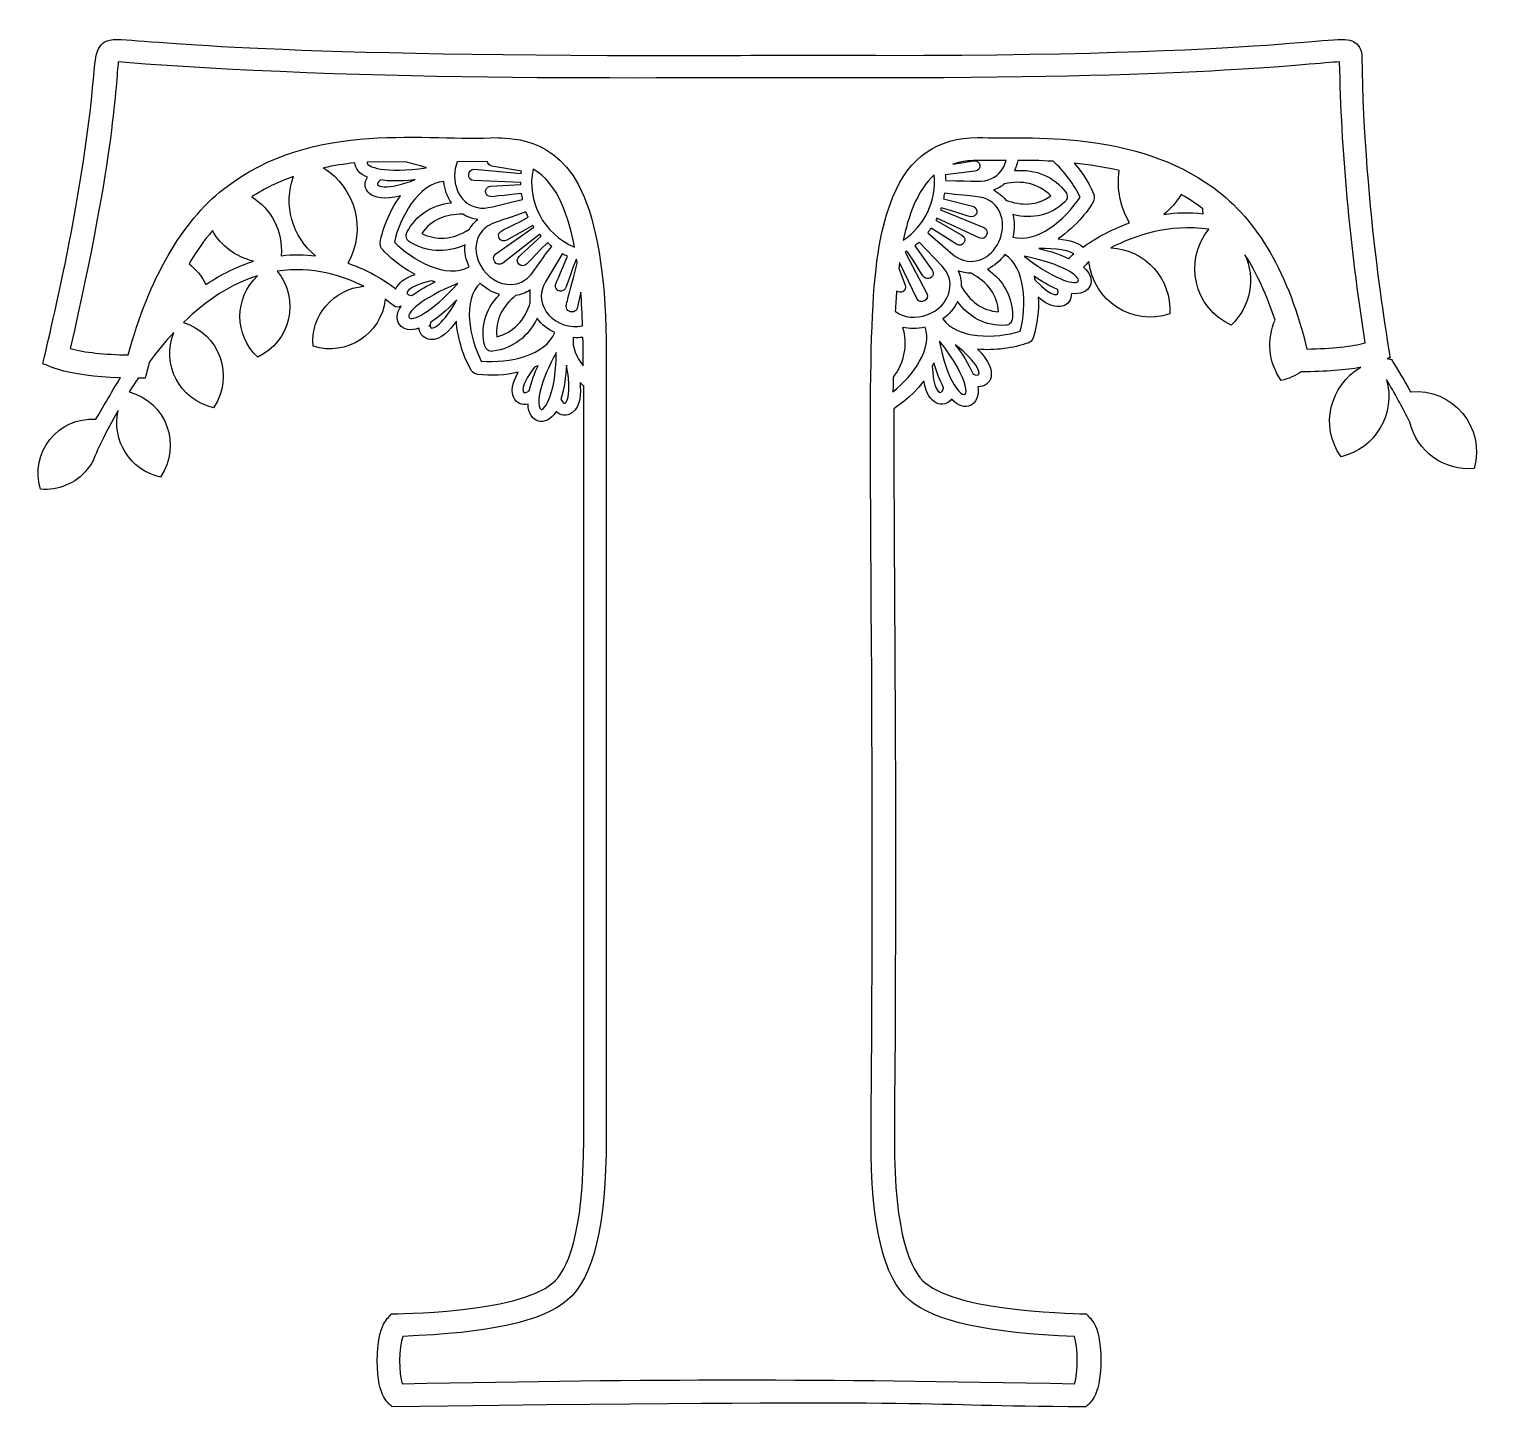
# Model space of a CAD drawing. Header units: millimetres. Extents: x -471 to 1551, y -2688 to 316.
# Drawn here: x 757.1 to 874.8, y -1618.8 to -1507.6 of the extents above; entities that cross this region are included whole.
import ezdxf

# ---------------------------------------------------------------- set-up
doc = ezdxf.new("R2010")
doc.units = ezdxf.units.MM
doc.header["$MEASUREMENT"] = 0
doc.layers.add('Layer 1', color=7, linetype='Continuous')

msp = doc.modelspace()

# ---------------------------------------------------------------- linework, layer by layer
at = {"layer": 'Layer 1', "color": 250}
for points, knots in [([(868.6689, -1536.8553), (868.6504, -1536.8553), (868.6504, -1536.8553), (868.6689, -1536.8553), (868.6689, -1536.8553), (868.1713, -1535.9522), (867.6553, -1535.086), (867.1393, -1534.2567), (867.1393, -1534.2567), (867.0286, -1534.2383), (866.9181, -1534.2014), (866.8075, -1534.183), (866.8075, -1534.183), (866.8075, -1534.183), (867.0286, -1534.0909), (867.0286, -1534.0909), (867.0286, -1534.0909), (866.9365, -1533.4274), (864.9276, -1522.3881), (864.7434, -1509.8007), (864.7434, -1509.8007), (864.7434, -1509.6163), (864.7434, -1509.1372), (864.3379, -1508.7686), (864.3379, -1508.7686), (863.0295, -1507.5706), (861.5919, -1509.69), (826.1702, -1509.69), (826.1702, -1509.69), (822.3553, -1509.6532), (818.1533, -1509.6716), (813.7118, -1509.69), (813.7118, -1509.69), (775.7653, -1509.8007), (768.1354, -1508.5474), (764.1362, -1508.4), (764.1362, -1508.4), (762.5513, -1508.4), (762.4591, -1509.4504), (762.2933, -1511.3487), (762.2933, -1511.3487), (761.4455, -1521.5771), (758.3309, -1533.8697), (758.1835, -1534.6068), (758.1835, -1534.6068), (758.7732, -1534.7727), (760.0449, -1535.6021), (764.4495, -1535.7311), (764.4495, -1535.7311), (764.0257, -1536.4314), (762.8277, -1538.4402), (762.4776, -1539.0852), (762.4776, -1539.0852), (759.4182, -1538.8641), (757.0777, -1541.7759), (757.9992, -1544.7247), (757.9992, -1544.7247), (759.3998, -1544.8537), (760.8189, -1544.3009), (761.7773, -1543.1213), (761.7773, -1543.1213), (762.5697, -1542.1446), (762.109, -1542.1446), (764.2653, -1538.3849), (764.2653, -1538.3849), (763.7308, -1540.7992), (765.2421, -1543.2135), (767.6932, -1543.748), (767.6932, -1543.748), (769.444, -1541.1862), (768.154, -1537.6846), (765.1684, -1536.8553), (765.1684, -1536.8553), (765.408, -1536.4683), (765.6475, -1536.1181), (765.8871, -1535.7495), (765.8871, -1535.7495), (765.8871, -1535.7495), (766.4582, -1535.7495), (766.4582, -1535.7495), (766.4582, -1535.7495), (766.6057, -1535.1782), (766.6609, -1534.9386), (766.8084, -1534.441), (766.8084, -1534.441), (767.4534, -1533.5749), (768.0985, -1532.7823), (768.7619, -1532.0636), (768.7619, -1532.0636), (767.7299, -1534.6253), (769.2227, -1537.5372), (771.9687, -1538.1454), (771.9687, -1538.1454), (773.7011, -1535.6206), (772.4663, -1532.1374), (769.536, -1531.2712), (769.536, -1531.2712), (771.4527, -1529.4098), (773.4431, -1528.1382), (775.5257, -1527.4931), (775.5257, -1527.4931), (773.6274, -1529.2808), (773.6458, -1532.2848), (775.5441, -1534.054), (775.5441, -1534.054), (778.2164, -1532.8193), (778.9905, -1529.3913), (777.1291, -1527.1245), (777.1291, -1527.1245), (779.9856, -1526.6822), (782.4368, -1527.4931), (784.1139, -1528.3409), (784.1139, -1528.3409), (781.6627, -1528.5436), (779.8013, -1530.6999), (780.0225, -1533.1879), (780.0225, -1533.1879), (782.7316, -1534.0356), (785.5329, -1532.2111), (785.8462, -1529.3914), (785.8462, -1529.3914), (786.4544, -1529.8337), (786.6755, -1530.1839), (787.1363, -1529.9443), (787.1363, -1529.9443), (786.307, -1531.1054), (787.1731, -1532.2112), (788.5738, -1531.732), (788.5738, -1531.732), (788.6291, -1532.248), (789.0161, -1532.5798), (789.4769, -1532.6351), (789.4769, -1532.6351), (790.3431, -1532.7272), (791.0803, -1531.8795), (791.5963, -1531.1607), (791.5963, -1531.1607), (791.67, -1532.3586), (792.0571, -1533.7961), (792.7574, -1535.0678), (792.7574, -1535.0678), (792.7758, -1535.0863), (792.9232, -1535.418), (793.3103, -1535.4548), (793.3103, -1535.4548), (794.4161, -1535.5838), (795.5587, -1535.5285), (796.5908, -1535.289), (796.5908, -1535.289), (795.5219, -1537.0767), (796.4249, -1538.0718), (797.3833, -1537.8507), (797.3833, -1537.8507), (797.4017, -1539.3619), (798.8392, -1539.8042), (799.6501, -1538.4588), (799.6501, -1538.4588), (800.0003, -1538.7906), (800.4979, -1538.8643), (800.9217, -1538.5694), (800.9217, -1538.5694), (801.6589, -1538.0718), (801.6589, -1536.966), (801.5852, -1536.0999), (801.5852, -1536.0999), (801.6774, -1536.192), (801.7695, -1536.2842), (801.8801, -1536.3947), (801.8801, -1536.3947), (801.8801, -1536.3947), (801.8801, -1597.194), (801.8801, -1597.194), (801.8801, -1597.194), (801.8801, -1605.0819), (800.5163, -1607.8831), (799.392, -1608.8415), (799.392, -1608.8415), (796.4433, -1611.3295), (786.6203, -1611.3111), (786.3439, -1611.3479), (786.3439, -1611.3479), (786.1964, -1611.6244), (785.2013, -1612.0298), (785.2013, -1615.126), (785.2013, -1615.126), (785.2013, -1618.2406), (786.2333, -1618.5908), (786.3992, -1618.8488), (786.3992, -1618.8488), (836.0301, -1618.2038), (826.6495, -1618.7751), (842.4621, -1618.8488), (842.4621, -1618.8488), (842.6279, -1618.5723), (843.66, -1618.2775), (843.66, -1615.0892), (843.66, -1615.0892), (843.66, -1611.9193), (842.6279, -1611.606), (842.4806, -1611.348), (842.4806, -1611.348), (842.2409, -1611.3111), (832.3259, -1611.2743), (829.4692, -1608.8416), (829.4692, -1608.8416), (828.3266, -1607.8833), (826.9812, -1605.0819), (826.9812, -1597.194), (826.9812, -1597.194), (827.2208, -1566.1217), (826.8891, -1548.7242), (826.9444, -1538.2193), (826.9444, -1538.2193), (826.9812, -1538.2008), (828.3082, -1537.3715), (829.3586, -1535.9893), (829.3586, -1535.9893), (829.6904, -1537.9981), (830.9989, -1538.2561), (831.607, -1537.4452), (831.607, -1537.4452), (832.6206, -1538.6063), (833.966, -1537.9797), (833.7264, -1536.45), (833.7264, -1536.45), (834.74, -1536.4868), (835.5694, -1535.2705), (833.6896, -1533.4091), (833.6896, -1533.4091), (835.0718, -1533.5749), (836.6199, -1533.3169), (837.781, -1532.9299), (837.781, -1532.9299), (838.1496, -1532.8009), (838.2233, -1532.4508), (838.2233, -1532.4323), (838.2233, -1532.4323), (838.5366, -1531.4187), (838.6656, -1530.2761), (838.6103, -1529.2255), (838.6103, -1529.2255), (840.1768, -1530.5709), (841.3195, -1529.9075), (841.2826, -1528.9122), (841.2826, -1528.9122), (842.8123, -1529.1518), (843.4389, -1527.788), (842.2594, -1526.7928), (842.2594, -1526.7928), (842.37, -1526.7007), (842.4806, -1526.5901), (842.5542, -1526.4611), (842.5542, -1526.4611), (842.6096, -1526.4242), (842.6464, -1526.3874), (842.7017, -1526.3505), (842.7017, -1526.3505), (843.0335, -1529.5203), (846.2033, -1531.566), (849.2258, -1530.5709), (849.2258, -1530.5709), (849.4101, -1527.7511), (847.2539, -1525.3553), (844.4709, -1525.2447), (844.4709, -1525.2447), (846.3323, -1524.2494), (849.1337, -1523.2727), (852.3957, -1523.7334), (852.3957, -1523.7334), (850.2947, -1526.2768), (851.1793, -1530.1101), (854.2018, -1531.4739), (854.2018, -1531.4739), (855.7867, -1529.9442), (856.1553, -1527.6589), (855.3076, -1525.7975), (855.3076, -1525.7975), (856.2659, -1527.2903), (857.0768, -1529.0596), (857.7403, -1531.0684), (857.7403, -1531.0684), (857.0768, -1532.598), (857.169, -1534.441), (858.2379, -1535.9523), (858.2379, -1535.9523), (858.846, -1535.8048), (859.3805, -1535.5653), (859.8597, -1535.252), (859.8597, -1535.252), (861.8316, -1535.2335), (863.435, -1535.123), (864.6698, -1534.8834), (864.6698, -1534.8834), (862.1818, -1536.3024), (861.3156, -1539.6382), (863.0664, -1542.1078), (863.0664, -1542.1078), (865.8492, -1541.4628), (867.5263, -1538.6061), (866.7339, -1535.8601), (866.7339, -1535.8601), (867.3789, -1536.9474), (868.024, -1538.1085), (868.6321, -1539.3249), (868.6321, -1539.3249), (869.185, -1541.7023), (871.415, -1543.2873), (873.8293, -1543.0477), (873.8293, -1543.0477), (874.7691, -1539.7488), (872.0783, -1536.5236), (868.6689, -1536.8553)], [0, 0, 0, 0, 0.01265823, 0.01265823, 0.01265823, 0.01265823, 0.02531646, 0.02531646, 0.02531646, 0.02531646, 0.03797468, 0.03797468, 0.03797468, 0.03797468, 0.05063291, 0.05063291, 0.05063291, 0.05063291, 0.06329114, 0.06329114, 0.06329114, 0.06329114, 0.07594937, 0.07594937, 0.07594937, 0.07594937, 0.08860759, 0.08860759, 0.08860759, 0.08860759, 0.10126582, 0.10126582, 0.10126582, 0.10126582, 0.11392405, 0.11392405, 0.11392405, 0.11392405, 0.12658228, 0.12658228, 0.12658228, 0.12658228, 0.13924051, 0.13924051, 0.13924051, 0.13924051, 0.15189873, 0.15189873, 0.15189873, 0.15189873, 0.16455696, 0.16455696, 0.16455696, 0.16455696, 0.17721519, 0.17721519, 0.17721519, 0.17721519, 0.18987342, 0.18987342, 0.18987342, 0.18987342, 0.20253165, 0.20253165, 0.20253165, 0.20253165, 0.21518987, 0.21518987, 0.21518987, 0.21518987, 0.2278481, 0.2278481, 0.2278481, 0.2278481, 0.24050633, 0.24050633, 0.24050633, 0.24050633, 0.25316456, 0.25316456, 0.25316456, 0.25316456, 0.26582278, 0.26582278, 0.26582278, 0.26582278, 0.27848101, 0.27848101, 0.27848101, 0.27848101, 0.29113924, 0.29113924, 0.29113924, 0.29113924, 0.30379747, 0.30379747, 0.30379747, 0.30379747, 0.3164557, 0.3164557, 0.3164557, 0.3164557, 0.32911392, 0.32911392, 0.32911392, 0.32911392, 0.34177215, 0.34177215, 0.34177215, 0.34177215, 0.35443038, 0.35443038, 0.35443038, 0.35443038, 0.36708861, 0.36708861, 0.36708861, 0.36708861, 0.37974684, 0.37974684, 0.37974684, 0.37974684, 0.39240506, 0.39240506, 0.39240506, 0.39240506, 0.40506329, 0.40506329, 0.40506329, 0.40506329, 0.41772152, 0.41772152, 0.41772152, 0.41772152, 0.43037975, 0.43037975, 0.43037975, 0.43037975, 0.44303797, 0.44303797, 0.44303797, 0.44303797, 0.4556962, 0.4556962, 0.4556962, 0.4556962, 0.46835443, 0.46835443, 0.46835443, 0.46835443, 0.48101266, 0.48101266, 0.48101266, 0.48101266, 0.49367089, 0.49367089, 0.49367089, 0.49367089, 0.50632911, 0.50632911, 0.50632911, 0.50632911, 0.51898734, 0.51898734, 0.51898734, 0.51898734, 0.53164557, 0.53164557, 0.53164557, 0.53164557, 0.5443038, 0.5443038, 0.5443038, 0.5443038, 0.55696203, 0.55696203, 0.55696203, 0.55696203, 0.56962025, 0.56962025, 0.56962025, 0.56962025, 0.58227848, 0.58227848, 0.58227848, 0.58227848, 0.59493671, 0.59493671, 0.59493671, 0.59493671, 0.60759494, 0.60759494, 0.60759494, 0.60759494, 0.62025316, 0.62025316, 0.62025316, 0.62025316, 0.63291139, 0.63291139, 0.63291139, 0.63291139, 0.64556962, 0.64556962, 0.64556962, 0.64556962, 0.65822785, 0.65822785, 0.65822785, 0.65822785, 0.67088608, 0.67088608, 0.67088608, 0.67088608, 0.6835443, 0.6835443, 0.6835443, 0.6835443, 0.69620253, 0.69620253, 0.69620253, 0.69620253, 0.70886076, 0.70886076, 0.70886076, 0.70886076, 0.72151899, 0.72151899, 0.72151899, 0.72151899, 0.73417722, 0.73417722, 0.73417722, 0.73417722, 0.74683544, 0.74683544, 0.74683544, 0.74683544, 0.75949367, 0.75949367, 0.75949367, 0.75949367, 0.7721519, 0.7721519, 0.7721519, 0.7721519, 0.78481013, 0.78481013, 0.78481013, 0.78481013, 0.79746835, 0.79746835, 0.79746835, 0.79746835, 0.81012658, 0.81012658, 0.81012658, 0.81012658, 0.82278481, 0.82278481, 0.82278481, 0.82278481, 0.83544304, 0.83544304, 0.83544304, 0.83544304, 0.84810127, 0.84810127, 0.84810127, 0.84810127, 0.86075949, 0.86075949, 0.86075949, 0.86075949, 0.87341772, 0.87341772, 0.87341772, 0.87341772, 0.88607595, 0.88607595, 0.88607595, 0.88607595, 0.89873418, 0.89873418, 0.89873418, 0.89873418, 0.91139241, 0.91139241, 0.91139241, 0.91139241, 0.92405063, 0.92405063, 0.92405063, 0.92405063, 0.93670886, 0.93670886, 0.93670886, 0.93670886, 0.94936709, 0.94936709, 0.94936709, 0.94936709, 0.96202532, 0.96202532, 0.96202532, 0.96202532, 0.97468354, 0.97468354, 0.97468354, 0.97468354, 1, 1, 1, 1]), ([(828.2159, -1610.242), (830.2247, -1611.9559), (834.5925, -1612.9143), (841.522, -1613.1539), (841.522, -1613.1539), (841.8353, -1613.9832), (841.8353, -1616.1395), (841.5405, -1616.9872), (841.5405, -1616.9872), (820.1621, -1616.5633), (808.3119, -1616.5633), (787.2284, -1616.9872), (787.2284, -1616.9872), (786.9336, -1616.1763), (786.9151, -1614.0385), (787.2653, -1613.1539), (787.2653, -1613.1539), (794.1948, -1612.8959), (798.5442, -1611.9559), (800.5531, -1610.242), (800.5531, -1610.242), (802.6725, -1608.4543), (803.7045, -1604.1787), (803.7045, -1597.1938), (803.7045, -1597.1938), (803.7045, -1597.1938), (803.7045, -1533.6854), (803.7045, -1533.6854), (803.7045, -1533.6854), (803.7045, -1528.1934), (803.0963, -1523.9361), (801.8984, -1521.0611), (801.8984, -1521.0611), (799.7237, -1515.8824), (795.4112, -1516.4722), (794.8583, -1516.3247), (794.8583, -1516.3247), (789.4215, -1516.7117), (780.0962, -1514.7582), (772.7796, -1520.4898), (772.7796, -1520.4898), (769.3886, -1523.1621), (766.7899, -1527.6589), (765.076, -1533.8881), (765.076, -1533.8881), (763.1409, -1533.8513), (761.5744, -1533.6854), (760.3949, -1533.3721), (760.3949, -1533.3721), (764.0992, -1517.3199), (764.044, -1511.8832), (764.2835, -1510.2245), (764.2835, -1510.2245), (787.726, -1512.0306), (810.4128, -1511.3671), (826.207, -1511.5146), (826.207, -1511.5146), (852.6351, -1511.5146), (860.6335, -1510.2982), (862.9556, -1510.2245), (862.9556, -1510.2245), (863.0846, -1517.283), (863.7849, -1524.9129), (865.0197, -1532.9113), (865.0197, -1532.9113), (863.9508, -1533.2062), (862.3659, -1533.3721), (860.3018, -1533.409), (860.3018, -1533.409), (858.8827, -1527.3825), (856.3394, -1522.9962), (852.7825, -1520.3976), (852.7825, -1520.3976), (846.4058, -1515.7165), (837.9098, -1516.4353), (833.7263, -1516.3247), (833.7263, -1516.3247), (830.4643, -1516.3247), (828.1606, -1517.9281), (826.8705, -1521.1164), (826.8705, -1521.1164), (824.9354, -1525.8897), (824.9722, -1531.824), (825.1012, -1551.4884), (825.1012, -1551.4884), (825.3039, -1582.0631), (825.1012, -1592.7891), (825.1012, -1597.1754), (825.1012, -1597.1754), (825.0644, -1604.1787), (826.0965, -1608.4544), (828.2159, -1610.242)], [0, 0, 0, 0, 0.04166667, 0.04166667, 0.04166667, 0.04166667, 0.08333333, 0.08333333, 0.08333333, 0.08333333, 0.125, 0.125, 0.125, 0.125, 0.16666667, 0.16666667, 0.16666667, 0.16666667, 0.20833333, 0.20833333, 0.20833333, 0.20833333, 0.25, 0.25, 0.25, 0.25, 0.29166667, 0.29166667, 0.29166667, 0.29166667, 0.33333333, 0.33333333, 0.33333333, 0.33333333, 0.375, 0.375, 0.375, 0.375, 0.41666667, 0.41666667, 0.41666667, 0.41666667, 0.45833333, 0.45833333, 0.45833333, 0.45833333, 0.5, 0.5, 0.5, 0.5, 0.54166667, 0.54166667, 0.54166667, 0.54166667, 0.58333333, 0.58333333, 0.58333333, 0.58333333, 0.625, 0.625, 0.625, 0.625, 0.66666667, 0.66666667, 0.66666667, 0.66666667, 0.70833333, 0.70833333, 0.70833333, 0.70833333, 0.75, 0.75, 0.75, 0.75, 0.79166667, 0.79166667, 0.79166667, 0.79166667, 0.83333333, 0.83333333, 0.83333333, 0.83333333, 0.875, 0.875, 0.875, 0.875, 0.91666667, 0.91666667, 0.91666667, 0.91666667, 1, 1, 1, 1]), ([(833.3761, -1518.2046), (833.3761, -1518.2046), (831.7174, -1518.481), (831.7174, -1518.481), (831.7174, -1518.481), (832.8969, -1518.0756), (833.4867, -1518.2046), (836.0115, -1518.1677), (836.0115, -1518.1677), (835.8457, -1518.8127), (835.4402, -1519.3656), (834.8321, -1519.6421), (834.8321, -1519.6421), (834.0764, -1519.9923), (833.5604, -1519.7896), (831.1277, -1519.8079), (831.1277, -1519.8079), (831.1277, -1519.6421), (831.1093, -1519.4762), (831.0909, -1519.3472), (831.0909, -1519.3472), (831.0909, -1519.3472), (833.4867, -1519.0523), (833.4867, -1519.0523), (833.4867, -1519.0523), (834.0949, -1518.9786), (833.9659, -1518.0939), (833.3761, -1518.2046)], [0, 0, 0, 0, 0.125, 0.125, 0.125, 0.125, 0.25, 0.25, 0.25, 0.25, 0.375, 0.375, 0.375, 0.375, 0.5, 0.5, 0.5, 0.5, 0.625, 0.625, 0.625, 0.625, 0.75, 0.75, 0.75, 0.75, 1, 1, 1, 1]), ([(841.9828, -1521.1349), (840.8033, -1522.9778), (838.4628, -1524.9314), (836.5461, -1524.3601), (836.5461, -1524.3601), (836.7119, -1523.715), (836.6935, -1523.0884), (836.5645, -1522.554), (836.5645, -1522.554), (838.1679, -1522.9594), (839.6239, -1522.5908), (840.7665, -1521.5219), (840.7665, -1521.5219), (840.9876, -1521.3192), (841.0061, -1520.9506), (840.8218, -1520.7294), (840.8218, -1520.7294), (839.9187, -1519.5499), (838.4628, -1518.8312), (836.6935, -1518.997), (836.6935, -1518.997), (836.8041, -1518.739), (836.8962, -1518.4626), (836.9515, -1518.1677), (836.9515, -1518.1677), (837.7993, -1518.1677), (838.7576, -1518.1862), (839.8081, -1518.2414), (839.8081, -1518.2414), (840.7296, -1519.0523), (841.522, -1520.1581), (841.9828, -1521.1349)], [0, 0, 0, 0, 0.11111111, 0.11111111, 0.11111111, 0.11111111, 0.22222222, 0.22222222, 0.22222222, 0.22222222, 0.33333333, 0.33333333, 0.33333333, 0.33333333, 0.44444444, 0.44444444, 0.44444444, 0.44444444, 0.55555556, 0.55555556, 0.55555556, 0.55555556, 0.66666667, 0.66666667, 0.66666667, 0.66666667, 0.77777778, 0.77777778, 0.77777778, 0.77777778, 1, 1, 1, 1]), ([(786.7124, -1528.5435), (786.012, -1528.0091), (784.6667, -1527.106), (782.8237, -1526.4795), (782.8237, -1526.4795), (784.3718, -1523.7519), (783.4135, -1520.3608), (780.8518, -1518.7759), (780.8518, -1518.7759), (781.6996, -1518.5916), (782.5473, -1518.4626), (783.3951, -1518.3704), (783.3951, -1518.3704), (783.4136, -1518.8127), (783.7453, -1519.2735), (784.4087, -1519.5315), (784.4087, -1519.5315), (783.8743, -1520.3424), (784.464, -1521.7246), (787.081, -1521.0243), (787.081, -1521.0243), (786.049, -1522.4065), (785.4408, -1524.3969), (785.4408, -1524.9129), (785.4408, -1524.9129), (785.4408, -1525.0972), (785.5145, -1525.2631), (785.6251, -1525.3737), (785.6251, -1525.3737), (785.6436, -1525.3921), (786.694, -1526.5901), (788.2605, -1527.3825), (788.2605, -1527.3825), (787.3758, -1527.6589), (786.8967, -1528.1012), (786.7124, -1528.5435)], [0, 0, 0, 0, 0.1, 0.1, 0.1, 0.1, 0.2, 0.2, 0.2, 0.2, 0.3, 0.3, 0.3, 0.3, 0.4, 0.4, 0.4, 0.4, 0.5, 0.5, 0.5, 0.5, 0.6, 0.6, 0.6, 0.6, 0.7, 0.7, 0.7, 0.7, 0.8, 0.8, 0.8, 0.8, 1, 1, 1, 1]), ([(784.3903, -1518.3151), (784.3903, -1518.3151), (787.4864, -1518.2966), (787.4864, -1518.2966), (787.4864, -1518.2966), (787.9841, -1518.4072), (788.5369, -1518.5546), (789.1451, -1518.7574), (789.1451, -1518.7574), (789.1451, -1518.7574), (789.1636, -1518.7574), (789.1636, -1518.7759), (789.1636, -1518.7759), (785.8277, -1519.255), (784.2797, -1518.7022), (784.3903, -1518.3151)], [0, 0, 0, 0, 0.2, 0.2, 0.2, 0.2, 0.4, 0.4, 0.4, 0.4, 0.6, 0.6, 0.6, 0.6, 1, 1, 1, 1]), ([(791.6699, -1518.2782), (791.6699, -1518.2782), (794.1026, -1518.2598), (794.1026, -1518.2598), (794.1026, -1518.2598), (794.1211, -1518.4256), (794.2316, -1518.5916), (794.4713, -1518.6284), (794.4713, -1518.6284), (794.4713, -1518.6284), (796.8487, -1519.0523), (796.8487, -1519.0523), (796.8487, -1519.0523), (796.8487, -1519.0707), (796.8302, -1519.2366), (796.8302, -1519.2181), (796.8302, -1519.2181), (796.8302, -1519.2181), (793.0706, -1518.8863), (793.0706, -1518.8863), (793.0706, -1518.8863), (792.4808, -1518.831), (792.4071, -1519.7894), (793.0153, -1519.8078), (793.0153, -1519.8078), (793.0153, -1519.8078), (796.7934, -1519.9553), (796.7934, -1519.9553), (796.7934, -1519.9553), (796.7934, -1519.9921), (796.7934, -1520.0659), (796.7934, -1520.1211), (796.7934, -1520.1211), (796.7934, -1520.1211), (794.3791, -1520.2501), (794.3791, -1520.2501), (794.3791, -1520.2501), (793.9736, -1520.2686), (793.8078, -1520.7661), (794.1211, -1521.0057), (794.1211, -1521.0057), (794.3791, -1521.2084), (794.4529, -1521.061), (796.8671, -1520.8583), (796.8671, -1520.8583), (796.8856, -1521.0241), (796.9224, -1521.1716), (796.9408, -1521.319), (796.9408, -1521.319), (794.545, -1521.8535), (794.1026, -1522.1484), (793.2917, -1521.9825), (793.2917, -1521.9825), (791.7069, -1521.6693), (791.0618, -1519.7342), (791.6699, -1518.2782)], [0, 0, 0, 0, 0.06666667, 0.06666667, 0.06666667, 0.06666667, 0.13333333, 0.13333333, 0.13333333, 0.13333333, 0.2, 0.2, 0.2, 0.2, 0.26666667, 0.26666667, 0.26666667, 0.26666667, 0.33333333, 0.33333333, 0.33333333, 0.33333333, 0.4, 0.4, 0.4, 0.4, 0.46666667, 0.46666667, 0.46666667, 0.46666667, 0.53333333, 0.53333333, 0.53333333, 0.53333333, 0.6, 0.6, 0.6, 0.6, 0.66666667, 0.66666667, 0.66666667, 0.66666667, 0.73333333, 0.73333333, 0.73333333, 0.73333333, 0.8, 0.8, 0.8, 0.8, 0.86666667, 0.86666667, 0.86666667, 0.86666667, 1, 1, 1, 1]), ([(797.7886, -1518.868), (799.8896, -1520.0844), (800.6636, -1522.7935), (801.1428, -1525.171), (801.1428, -1525.171), (798.6364, -1524.1204), (797.2541, -1521.485), (797.7886, -1518.868)], [0, 0, 0, 0, 0.33333333, 0.33333333, 0.33333333, 0.33333333, 1, 1, 1, 1]), ([(830.2063, -1519.3472), (830.409, -1521.4113), (829.4138, -1523.4754), (827.6999, -1524.6181), (827.6999, -1524.6181), (828.0869, -1522.7935), (828.7872, -1520.582), (830.2063, -1519.3472)], [0, 0, 0, 0, 0.33333333, 0.33333333, 0.33333333, 0.33333333, 1, 1, 1, 1]), ([(842.2223, -1525.1709), (841.8537, -1524.8576), (841.2271, -1524.5996), (840.2135, -1524.5074), (840.2135, -1524.5074), (841.6879, -1523.5307), (842.8858, -1521.8904), (843.0332, -1521.5218), (843.0332, -1521.5218), (843.1438, -1521.3375), (843.1438, -1521.0795), (843.0885, -1520.9137), (843.0885, -1520.9137), (842.9042, -1520.3976), (842.296, -1519.3103), (841.5036, -1518.3888), (841.5036, -1518.3888), (842.683, -1518.5178), (843.8994, -1518.7021), (845.1527, -1518.997), (845.1527, -1518.997), (844.9315, -1520.4897), (845.2448, -1521.9641), (845.982, -1523.2174), (845.982, -1523.2174), (844.3418, -1523.8071), (843.0517, -1524.5812), (842.2223, -1525.1709)], [0, 0, 0, 0, 0.125, 0.125, 0.125, 0.125, 0.25, 0.25, 0.25, 0.25, 0.375, 0.375, 0.375, 0.375, 0.5, 0.5, 0.5, 0.5, 0.625, 0.625, 0.625, 0.625, 0.75, 0.75, 0.75, 0.75, 1, 1, 1, 1]), ([(777.4423, -1525.8713), (777.6081, -1523.8624), (776.613, -1522.0748), (775.0649, -1521.1164), (775.0649, -1521.1164), (776.1522, -1520.4161), (777.2765, -1519.8816), (778.4375, -1519.4762), (778.4375, -1519.4762), (777.6082, -1521.743), (778.3085, -1524.3231), (780.2252, -1525.8897), (780.2252, -1525.8897), (779.3405, -1525.7607), (778.4191, -1525.7607), (777.4423, -1525.8713)], [0, 0, 0, 0, 0.2, 0.2, 0.2, 0.2, 0.4, 0.4, 0.4, 0.4, 0.6, 0.6, 0.6, 0.6, 1, 1, 1, 1]), ([(788.2605, -1519.7158), (786.2147, -1520.582), (784.5377, -1520.4161), (785.4776, -1519.7526), (785.4776, -1519.7526), (786.952, -1519.9553), (788.0946, -1519.7342), (788.2605, -1519.7158)], [0, 0, 0, 0, 0.33333333, 0.33333333, 0.33333333, 0.33333333, 1, 1, 1, 1]), ([(786.5834, -1524.7655), (787.0072, -1522.812), (788.5553, -1520.0106), (790.5826, -1519.8816), (790.5826, -1519.8816), (790.6379, -1520.4898), (790.8591, -1521.098), (791.1908, -1521.5956), (791.1908, -1521.5956), (789.5874, -1521.7614), (788.3342, -1522.5724), (787.597, -1523.9914), (787.597, -1523.9914), (787.468, -1524.2494), (787.5601, -1524.5996), (787.8181, -1524.7471), (787.8181, -1524.7471), (789.0898, -1525.558), (790.6932, -1525.7238), (792.2966, -1524.9867), (792.2966, -1524.9867), (792.2412, -1525.6133), (792.3702, -1526.2214), (792.6283, -1526.7744), (792.6283, -1526.7744), (790.8222, -1527.8064), (788.0209, -1526.2214), (786.5834, -1524.7655)], [0, 0, 0, 0, 0.125, 0.125, 0.125, 0.125, 0.25, 0.25, 0.25, 0.25, 0.375, 0.375, 0.375, 0.375, 0.5, 0.5, 0.5, 0.5, 0.625, 0.625, 0.625, 0.625, 0.75, 0.75, 0.75, 0.75, 1, 1, 1, 1]), ([(834.9795, -1520.5636), (835.3297, -1520.453), (835.6245, -1520.2687), (835.8826, -1520.0659), (835.8826, -1520.0659), (837.2832, -1519.7526), (838.6102, -1520.0106), (839.6238, -1521.0427), (839.6238, -1521.0427), (838.518, -1521.8352), (837.2464, -1521.8536), (835.9747, -1521.3745), (835.9747, -1521.3745), (835.7168, -1521.0427), (835.385, -1520.7663), (834.9795, -1520.5636)], [0, 0, 0, 0, 0.2, 0.2, 0.2, 0.2, 0.4, 0.4, 0.4, 0.4, 0.6, 0.6, 0.6, 0.6, 1, 1, 1, 1]), ([(831.699, -1525.7607), (831.699, -1525.7607), (829.6718, -1524.0099), (829.6718, -1524.0099), (829.6718, -1524.0099), (829.7639, -1523.8993), (829.8561, -1523.7703), (829.9483, -1523.6413), (829.9483, -1523.6413), (829.9483, -1523.6413), (831.994, -1524.9498), (831.994, -1524.9498), (831.994, -1524.9498), (832.4916, -1525.2815), (832.9707, -1524.5259), (832.4363, -1524.2126), (832.4363, -1524.2126), (832.4363, -1524.2126), (830.3353, -1522.9962), (830.3353, -1522.9962), (830.3353, -1522.9962), (830.3721, -1522.9409), (830.3721, -1522.9225), (830.409, -1522.8487), (830.409, -1522.8487), (830.409, -1522.8487), (833.8369, -1524.4337), (833.8369, -1524.4337), (833.8369, -1524.4337), (834.3898, -1524.6917), (834.7584, -1523.8071), (834.2055, -1523.5859), (834.2055, -1523.5859), (834.2055, -1523.5859), (830.7039, -1522.1668), (830.7039, -1522.1668), (830.7039, -1522.1668), (830.7039, -1522.1484), (830.7592, -1522.001), (830.7592, -1522.001), (830.7592, -1522.001), (833.0629, -1522.646), (833.1366, -1522.8303), (833.4315, -1522.6644), (833.4315, -1522.6644), (833.7633, -1522.4801), (833.6895, -1521.9641), (833.3025, -1521.872), (833.3025, -1521.872), (833.3025, -1521.872), (830.9435, -1521.2822), (830.9435, -1521.2822), (830.9435, -1521.2822), (830.9803, -1521.1163), (830.9988, -1520.9689), (831.0356, -1520.8214), (831.0356, -1520.8214), (833.4684, -1521.1347), (833.9844, -1521.0057), (834.7031, -1521.448), (834.7031, -1521.448), (835.9564, -1522.2405), (836.0116, -1524.0098), (835.127, -1525.2445), (835.127, -1525.2445), (834.4082, -1526.3136), (832.9154, -1526.7928), (831.699, -1525.7607)], [0, 0, 0, 0, 0.05555556, 0.05555556, 0.05555556, 0.05555556, 0.11111111, 0.11111111, 0.11111111, 0.11111111, 0.16666667, 0.16666667, 0.16666667, 0.16666667, 0.22222222, 0.22222222, 0.22222222, 0.22222222, 0.27777778, 0.27777778, 0.27777778, 0.27777778, 0.33333333, 0.33333333, 0.33333333, 0.33333333, 0.38888889, 0.38888889, 0.38888889, 0.38888889, 0.44444444, 0.44444444, 0.44444444, 0.44444444, 0.5, 0.5, 0.5, 0.5, 0.55555556, 0.55555556, 0.55555556, 0.55555556, 0.61111111, 0.61111111, 0.61111111, 0.61111111, 0.66666667, 0.66666667, 0.66666667, 0.66666667, 0.72222222, 0.72222222, 0.72222222, 0.72222222, 0.77777778, 0.77777778, 0.77777778, 0.77777778, 0.83333333, 0.83333333, 0.83333333, 0.83333333, 0.88888889, 0.88888889, 0.88888889, 0.88888889, 1, 1, 1, 1]), ([(848.7465, -1522.5355), (849.3178, -1522.0747), (849.7969, -1521.5219), (850.1655, -1520.9321), (850.1655, -1520.9321), (850.7737, -1521.2639), (851.345, -1521.6509), (851.8979, -1522.0747), (851.8979, -1522.0747), (851.8979, -1522.2037), (851.9164, -1522.3327), (851.9348, -1522.4802), (851.9348, -1522.4802), (850.8105, -1522.3512), (849.7416, -1522.388), (848.7465, -1522.5355)], [0, 0, 0, 0, 0.2, 0.2, 0.2, 0.2, 0.4, 0.4, 0.4, 0.4, 0.6, 0.6, 0.6, 0.6, 1, 1, 1, 1]), ([(792.1122, -1522.517), (792.4624, -1522.7382), (792.8863, -1522.8857), (793.3286, -1522.9409), (793.3286, -1522.9409), (793.0522, -1523.1621), (792.831, -1523.4201), (792.6467, -1523.7334), (792.6467, -1523.7334), (791.2829, -1524.5995), (789.956, -1524.6364), (788.7949, -1524.0835), (788.7949, -1524.0835), (789.569, -1522.9594), (790.7485, -1522.4987), (792.1122, -1522.517)], [0, 0, 0, 0, 0.2, 0.2, 0.2, 0.2, 0.4, 0.4, 0.4, 0.4, 0.6, 0.6, 0.6, 0.6, 1, 1, 1, 1]), ([(796.4432, -1528.1381), (794.3422, -1528.6172), (792.4071, -1525.9634), (793.476, -1524.1573), (793.476, -1524.1573), (794.0473, -1523.199), (794.8214, -1523.2174), (797.2172, -1522.3327), (797.2172, -1522.3327), (797.3094, -1522.5724), (797.2909, -1522.517), (797.4015, -1522.7566), (797.4015, -1522.7566), (795.577, -1523.7702), (794.7476, -1523.8624), (795.061, -1524.4521), (795.061, -1524.4521), (795.1716, -1524.6733), (795.448, -1524.7286), (795.6691, -1524.618), (795.6691, -1524.618), (795.6691, -1524.618), (797.7701, -1523.4201), (797.7701, -1523.4201), (797.7701, -1523.4201), (797.807, -1523.4754), (797.7886, -1523.4385), (797.8623, -1523.5675), (797.8623, -1523.5675), (797.8623, -1523.5675), (794.7846, -1525.7238), (794.7846, -1525.7238), (794.7846, -1525.7238), (794.2869, -1526.0739), (794.8583, -1526.848), (795.3375, -1526.4609), (795.3375, -1526.4609), (795.3375, -1526.4609), (798.3231, -1524.1572), (798.3231, -1524.1572), (798.3231, -1524.1572), (798.36, -1524.1941), (798.3968, -1524.2494), (798.4337, -1524.2862), (798.4337, -1524.2862), (796.7198, -1525.9449), (796.517, -1525.9265), (796.517, -1526.2582), (796.517, -1526.2582), (796.517, -1526.4793), (796.7013, -1526.682), (796.9409, -1526.682), (796.9409, -1526.682), (797.2727, -1526.682), (797.2727, -1526.4793), (798.9497, -1524.8206), (798.9497, -1524.8206), (799.0604, -1524.9128), (799.1709, -1525.0049), (799.2999, -1525.1155), (799.2999, -1525.1155), (797.8439, -1526.9218), (797.6227, -1527.8617), (796.4432, -1528.1381)], [0, 0, 0, 0, 0.05882353, 0.05882353, 0.05882353, 0.05882353, 0.11764706, 0.11764706, 0.11764706, 0.11764706, 0.17647059, 0.17647059, 0.17647059, 0.17647059, 0.23529412, 0.23529412, 0.23529412, 0.23529412, 0.29411765, 0.29411765, 0.29411765, 0.29411765, 0.35294118, 0.35294118, 0.35294118, 0.35294118, 0.41176471, 0.41176471, 0.41176471, 0.41176471, 0.47058824, 0.47058824, 0.47058824, 0.47058824, 0.52941176, 0.52941176, 0.52941176, 0.52941176, 0.58823529, 0.58823529, 0.58823529, 0.58823529, 0.64705882, 0.64705882, 0.64705882, 0.64705882, 0.70588235, 0.70588235, 0.70588235, 0.70588235, 0.76470588, 0.76470588, 0.76470588, 0.76470588, 0.82352941, 0.82352941, 0.82352941, 0.82352941, 0.88235294, 0.88235294, 0.88235294, 0.88235294, 1, 1, 1, 1]), ([(771.3605, -1528.1934), (771.0103, -1527.5115), (770.5496, -1526.9586), (769.9967, -1526.5163), (769.9967, -1526.5163), (770.5865, -1525.5211), (771.2131, -1524.6364), (771.895, -1523.844), (771.895, -1523.844), (772.5769, -1525.0604), (773.7564, -1525.9818), (775.2123, -1526.3135), (775.2123, -1526.3135), (773.8854, -1526.7375), (772.6137, -1527.3456), (771.3605, -1528.1934)], [0, 0, 0, 0, 0.2, 0.2, 0.2, 0.2, 0.4, 0.4, 0.4, 0.4, 0.6, 0.6, 0.6, 0.6, 1, 1, 1, 1]), ([(827.0548, -1530.3496), (827.0916, -1529.7783), (827.1285, -1529.2439), (827.1654, -1528.7279), (827.1654, -1528.7279), (827.4602, -1528.9859), (828.0316, -1528.7094), (827.8473, -1528.2487), (827.8473, -1528.2487), (827.8473, -1528.2487), (827.3497, -1526.8665), (827.3497, -1526.8665), (827.3497, -1526.8665), (827.3682, -1526.7006), (827.3865, -1526.5531), (827.405, -1526.4057), (827.405, -1526.4057), (827.405, -1526.4057), (828.7872, -1529.3176), (828.7872, -1529.3176), (828.7872, -1529.3176), (829.0452, -1529.8705), (829.893, -1529.4282), (829.6166, -1528.9121), (829.6166, -1528.9121), (829.6166, -1528.9121), (827.8473, -1525.5948), (827.8473, -1525.5948), (827.8473, -1525.5948), (827.9395, -1525.5395), (827.9395, -1525.5395), (827.9948, -1525.5026), (827.9948, -1525.5026), (829.3402, -1527.4745), (829.2849, -1527.6589), (829.6166, -1527.7142), (829.6166, -1527.7142), (830.0036, -1527.7879), (830.2616, -1527.3455), (830.0404, -1527.0322), (830.0404, -1527.0322), (830.0404, -1527.0322), (828.6213, -1525.0787), (828.6213, -1525.0787), (828.6213, -1525.0787), (828.7872, -1524.9497), (828.8056, -1524.9312), (828.9715, -1524.7838), (828.9715, -1524.7838), (828.9715, -1524.7838), (830.8329, -1526.7189), (830.8329, -1526.7189), (830.8329, -1526.7189), (831.4042, -1527.3087), (831.57, -1528.009), (831.441, -1528.654), (831.441, -1528.654), (831.054, -1530.6261), (828.4002, -1531.4554), (827.0548, -1530.3496)], [0, 0, 0, 0, 0.0625, 0.0625, 0.0625, 0.0625, 0.125, 0.125, 0.125, 0.125, 0.1875, 0.1875, 0.1875, 0.1875, 0.25, 0.25, 0.25, 0.25, 0.3125, 0.3125, 0.3125, 0.3125, 0.375, 0.375, 0.375, 0.375, 0.4375, 0.4375, 0.4375, 0.4375, 0.5, 0.5, 0.5, 0.5, 0.5625, 0.5625, 0.5625, 0.5625, 0.625, 0.625, 0.625, 0.625, 0.6875, 0.6875, 0.6875, 0.6875, 0.75, 0.75, 0.75, 0.75, 0.8125, 0.8125, 0.8125, 0.8125, 0.875, 0.875, 0.875, 0.875, 1, 1, 1, 1]), ([(841.4852, -1525.7238), (841.3746, -1525.816), (841.1534, -1526.0003), (841.0613, -1526.0924), (841.0613, -1526.0924), (840.4163, -1525.7791), (839.6975, -1525.5211), (838.6471, -1525.3), (838.6471, -1525.3), (840.0661, -1525.2447), (841.0982, -1525.4658), (841.4852, -1525.7238)], [0, 0, 0, 0, 0.25, 0.25, 0.25, 0.25, 0.5, 0.5, 0.5, 0.5, 1, 1, 1, 1]), ([(798.8022, -1527.9907), (798.8022, -1527.9907), (800.166, -1525.7054), (800.166, -1525.7054), (800.166, -1525.7054), (800.295, -1525.7791), (800.424, -1525.8529), (800.5715, -1525.9081), (800.5715, -1525.9081), (799.5947, -1528.2672), (799.5947, -1528.1382), (799.5947, -1528.304), (799.5947, -1528.304), (799.5947, -1528.6358), (799.9264, -1528.82), (800.2028, -1528.691), (800.2028, -1528.691), (800.4977, -1528.562), (800.4055, -1528.4145), (801.2718, -1526.1661), (801.2718, -1526.1661), (801.2902, -1526.1661), (801.3086, -1526.1846), (801.3086, -1526.1846), (801.3086, -1526.1846), (801.3271, -1526.2768), (801.3455, -1526.3873), (801.3639, -1526.4795), (801.3639, -1526.4795), (800.424, -1530.0548), (800.4608, -1529.8521), (800.4608, -1529.9626), (800.4608, -1529.9626), (800.4608, -1530.2944), (800.8663, -1530.5524), (801.1796, -1530.3312), (801.1796, -1530.3312), (801.3639, -1530.2022), (801.3455, -1530.2022), (801.6404, -1528.82), (801.6404, -1528.82), (801.7141, -1529.6678), (801.7694, -1530.5708), (801.7878, -1531.5292), (801.7878, -1531.5292), (799.7237, -1531.9715), (797.6043, -1529.9626), (798.8022, -1527.9907)], [0, 0, 0, 0, 0.07692308, 0.07692308, 0.07692308, 0.07692308, 0.15384615, 0.15384615, 0.15384615, 0.15384615, 0.23076923, 0.23076923, 0.23076923, 0.23076923, 0.30769231, 0.30769231, 0.30769231, 0.30769231, 0.38461538, 0.38461538, 0.38461538, 0.38461538, 0.46153846, 0.46153846, 0.46153846, 0.46153846, 0.53846154, 0.53846154, 0.53846154, 0.53846154, 0.61538462, 0.61538462, 0.61538462, 0.61538462, 0.69230769, 0.69230769, 0.69230769, 0.69230769, 0.76923077, 0.76923077, 0.76923077, 0.76923077, 0.84615385, 0.84615385, 0.84615385, 0.84615385, 1, 1, 1, 1]), ([(837.1542, -1531.9715), (835.1823, -1532.5796), (832.0123, -1532.635), (830.9066, -1530.9579), (830.9066, -1530.9579), (831.4042, -1530.6077), (831.8097, -1530.1469), (832.086, -1529.5756), (832.086, -1529.5756), (833.0075, -1530.8473), (834.3344, -1531.566), (835.9747, -1531.4923), (835.9747, -1531.4923), (836.1221, -1531.4923), (836.2695, -1531.4186), (836.3617, -1531.308), (836.3617, -1531.308), (836.5275, -1531.1237), (836.5275, -1530.9579), (836.5275, -1530.7367), (836.5275, -1530.7367), (836.5091, -1529.1886), (835.8088, -1527.8801), (834.5003, -1526.9586), (834.5003, -1526.9586), (835.0716, -1526.6821), (835.5324, -1526.2767), (835.9009, -1525.7791), (835.9009, -1525.7791), (837.5965, -1526.7928), (837.6887, -1529.9073), (837.1542, -1531.9715)], [0, 0, 0, 0, 0.11111111, 0.11111111, 0.11111111, 0.11111111, 0.22222222, 0.22222222, 0.22222222, 0.22222222, 0.33333333, 0.33333333, 0.33333333, 0.33333333, 0.44444444, 0.44444444, 0.44444444, 0.44444444, 0.55555556, 0.55555556, 0.55555556, 0.55555556, 0.66666667, 0.66666667, 0.66666667, 0.66666667, 0.77777778, 0.77777778, 0.77777778, 0.77777778, 1, 1, 1, 1]), ([(837.6887, -1526.074), (837.6887, -1526.074), (837.5044, -1525.945), (837.5044, -1525.945), (837.5044, -1525.945), (837.5044, -1525.9265), (837.4859, -1525.9265), (837.4859, -1525.9081), (837.4859, -1525.9081), (843.8626, -1527.2166), (842.6463, -1529.8705), (837.6887, -1526.074)], [0, 0, 0, 0, 0.25, 0.25, 0.25, 0.25, 0.5, 0.5, 0.5, 0.5, 1, 1, 1, 1]), ([(835.4034, -1530.4049), (834.0581, -1530.3128), (833.0629, -1529.5203), (832.381, -1528.3408), (832.381, -1528.3408), (832.3994, -1527.8801), (832.3073, -1527.4562), (832.1414, -1527.0876), (832.1414, -1527.0876), (832.4731, -1527.2166), (832.8233, -1527.2903), (833.1734, -1527.2903), (833.1734, -1527.2903), (834.5925, -1528.0091), (835.2928, -1529.0965), (835.4034, -1530.4049)], [0, 0, 0, 0, 0.2, 0.2, 0.2, 0.2, 0.4, 0.4, 0.4, 0.4, 0.6, 0.6, 0.6, 0.6, 1, 1, 1, 1]), ([(838.3522, -1527.8432), (838.3337, -1527.7326), (838.2969, -1527.6405), (838.2785, -1527.5299), (838.2785, -1527.5299), (838.8129, -1527.9169), (839.4395, -1528.2855), (840.1767, -1528.5989), (840.1767, -1528.5989), (840.4163, -1529.1333), (839.8081, -1529.3913), (838.3522, -1527.8432)], [0, 0, 0, 0, 0.25, 0.25, 0.25, 0.25, 0.5, 0.5, 0.5, 0.5, 1, 1, 1, 1]), ([(791.6884, -1528.1197), (791.6884, -1528.1197), (791.7069, -1528.1197), (791.7069, -1528.1197), (791.7069, -1528.1197), (787.3206, -1533.0035), (785.6066, -1530.5524), (791.6884, -1528.1197)], [0, 0, 0, 0, 0.33333333, 0.33333333, 0.33333333, 0.33333333, 1, 1, 1, 1]), ([(789.569, -1527.8985), (789.698, -1527.9354), (789.7717, -1527.9538), (789.8823, -1527.9907), (789.8823, -1527.9907), (789.2741, -1528.2672), (788.6475, -1528.6173), (788.0024, -1529.0965), (788.0024, -1529.0965), (787.0994, -1529.0043), (787.726, -1528.3224), (789.569, -1527.8985)], [0, 0, 0, 0, 0.25, 0.25, 0.25, 0.25, 0.5, 0.5, 0.5, 0.5, 1, 1, 1, 1]), ([(793.6051, -1534.3857), (792.6468, -1532.5059), (792.057, -1529.4466), (793.5129, -1528.0828), (793.5129, -1528.0828), (793.9737, -1528.5251), (794.4897, -1528.8384), (795.0795, -1529.0042), (795.0795, -1529.0042), (793.8631, -1530.2575), (793.5314, -1531.7503), (793.8816, -1533.1325), (793.8816, -1533.1325), (793.9553, -1533.4273), (794.2502, -1533.6301), (794.545, -1533.5933), (794.545, -1533.5933), (796.1853, -1533.3353), (797.4016, -1532.4138), (798.1204, -1530.9209), (798.1204, -1530.9209), (798.489, -1531.437), (798.9681, -1531.8056), (799.5394, -1532.082), (799.5394, -1532.082), (798.8391, -1533.8697), (795.9088, -1534.5884), (793.6051, -1534.3857)], [0, 0, 0, 0, 0.125, 0.125, 0.125, 0.125, 0.25, 0.25, 0.25, 0.25, 0.375, 0.375, 0.375, 0.375, 0.5, 0.5, 0.5, 0.5, 0.625, 0.625, 0.625, 0.625, 0.75, 0.75, 0.75, 0.75, 1, 1, 1, 1]), ([(797.5674, -1529.6862), (797.1251, -1531.0684), (796.222, -1532.0636), (794.8583, -1532.4137), (794.8583, -1532.4137), (794.7108, -1531.0683), (795.319, -1529.9626), (796.3695, -1529.0964), (796.3695, -1529.0964), (796.8118, -1529.0411), (797.2173, -1528.8752), (797.5674, -1528.6356), (797.5674, -1528.6356), (797.5674, -1528.7094), (797.5121, -1529.336), (797.5674, -1529.6862)], [0, 0, 0, 0, 0.2, 0.2, 0.2, 0.2, 0.4, 0.4, 0.4, 0.4, 0.6, 0.6, 0.6, 0.6, 1, 1, 1, 1]), ([(789.4768, -1531.5292), (789.4768, -1531.5292), (789.3662, -1531.5292), (789.3662, -1531.5292), (789.3662, -1531.5292), (789.3662, -1531.5292), (789.3662, -1531.5292), (789.3662, -1531.5292), (789.3662, -1531.5292), (789.3662, -1531.5292), (789.4768, -1531.5292), (789.4768, -1531.5292), (789.4768, -1531.5292), (789.4768, -1531.437), (789.4953, -1531.3449), (789.5137, -1531.2527), (789.5137, -1531.2527), (790.7485, -1530.4602), (791.5041, -1529.5388), (791.6147, -1529.4466), (791.6147, -1529.4466), (790.6748, -1531.2711), (789.5137, -1532.1189), (789.4768, -1531.5292)], [0, 0, 0, 0, 0.14285714, 0.14285714, 0.14285714, 0.14285714, 0.28571429, 0.28571429, 0.28571429, 0.28571429, 0.42857143, 0.42857143, 0.42857143, 0.42857143, 0.57142857, 0.57142857, 0.57142857, 0.57142857, 0.71428571, 0.71428571, 0.71428571, 0.71428571, 1, 1, 1, 1]), ([(826.8705, -1536.8553), (826.8705, -1536.4498), (826.8705, -1536.0444), (826.889, -1535.6758), (826.889, -1535.6758), (827.8105, -1534.4594), (828.0316, -1533.0773), (827.6446, -1531.6582), (827.6446, -1531.6582), (828.1791, -1531.7872), (828.8241, -1531.8056), (829.4692, -1531.6397), (829.4692, -1531.6397), (830.0957, -1533.3721), (828.5107, -1535.5284), (826.8705, -1536.8553)], [0, 0, 0, 0, 0.2, 0.2, 0.2, 0.2, 0.4, 0.4, 0.4, 0.4, 0.6, 0.6, 0.6, 0.6, 1, 1, 1, 1]), ([(801.0322, -1532.4875), (801.2902, -1532.506), (801.5482, -1532.506), (801.8247, -1532.469), (801.8247, -1532.469), (801.8431, -1533.5011), (801.8431, -1533.8881), (801.8431, -1534.7727), (801.8431, -1534.7727), (801.2902, -1534.0724), (800.9401, -1533.2616), (801.0322, -1532.4875)], [0, 0, 0, 0, 0.25, 0.25, 0.25, 0.25, 0.5, 0.5, 0.5, 0.5, 1, 1, 1, 1]), ([(832.1967, -1536.8184), (831.1093, -1535.6205), (830.6486, -1532.893), (830.6301, -1532.8008), (830.6301, -1532.8008), (830.6301, -1532.7823), (830.6301, -1532.764), (830.6301, -1532.764), (830.6301, -1532.764), (833.1919, -1535.9523), (833.0997, -1537.8137), (832.1967, -1536.8184)], [0, 0, 0, 0, 0.25, 0.25, 0.25, 0.25, 0.5, 0.5, 0.5, 0.5, 1, 1, 1, 1]), ([(833.3393, -1535.4362), (832.9523, -1534.5331), (832.4915, -1533.8328), (831.9017, -1533.0588), (831.9017, -1533.0588), (833.6157, -1534.3304), (834.4267, -1535.9154), (833.3393, -1535.4362)], [0, 0, 0, 0, 0.33333333, 0.33333333, 0.33333333, 0.33333333, 1, 1, 1, 1]), ([(798.8391, -1537.9427), (798.6732, -1538.2191), (798.5073, -1538.3113), (798.4336, -1538.2928), (798.4336, -1538.2928), (798.2493, -1538.2375), (798.2493, -1537.7584), (798.2493, -1537.7399), (798.2493, -1537.7399), (798.2493, -1536.3393), (799.2445, -1534.4963), (799.6499, -1533.7038), (799.6499, -1533.7038), (799.6499, -1533.7038), (799.6684, -1533.6854), (799.6684, -1533.6854), (799.6684, -1533.6854), (799.65, -1534.7912), (799.5394, -1536.8184), (798.8391, -1537.9427)], [0, 0, 0, 0, 0.16666667, 0.16666667, 0.16666667, 0.16666667, 0.33333333, 0.33333333, 0.33333333, 0.33333333, 0.5, 0.5, 0.5, 0.5, 0.66666667, 0.66666667, 0.66666667, 0.66666667, 1, 1, 1, 1]), ([(830.6486, -1536.9106), (830.1694, -1536.7079), (830.0588, -1535.3257), (830.0404, -1534.8096), (830.0404, -1534.8096), (830.0773, -1534.7359), (830.151, -1534.6069), (830.1879, -1534.5147), (830.1879, -1534.5147), (830.3537, -1535.1597), (830.5933, -1535.8232), (830.9619, -1536.542), (830.9619, -1536.542), (830.9066, -1536.7079), (830.796, -1536.9659), (830.6486, -1536.9106)], [0, 0, 0, 0, 0.2, 0.2, 0.2, 0.2, 0.4, 0.4, 0.4, 0.4, 0.6, 0.6, 0.6, 0.6, 1, 1, 1, 1]), ([(797.4753, -1536.7816), (797.1988, -1536.9843), (796.9777, -1537.0212), (796.9777, -1536.6894), (796.9777, -1536.6894), (796.9777, -1536.155), (797.5858, -1535.3072), (797.8991, -1534.8834), (797.8991, -1534.8834), (797.9913, -1534.8465), (798.1018, -1534.7912), (798.194, -1534.7544), (798.194, -1534.7544), (797.9176, -1535.3257), (797.6596, -1535.9891), (797.4753, -1536.7816)], [0, 0, 0, 0, 0.2, 0.2, 0.2, 0.2, 0.4, 0.4, 0.4, 0.4, 0.6, 0.6, 0.6, 0.6, 1, 1, 1, 1]), ([(800.037, -1537.4635), (800.3318, -1536.4867), (800.424, -1535.6574), (800.4793, -1534.7175), (800.4793, -1534.7175), (800.9401, -1536.7631), (800.5531, -1538.5324), (800.037, -1537.4635)], [0, 0, 0, 0, 0.33333333, 0.33333333, 0.33333333, 0.33333333, 1, 1, 1, 1])]:
    msp.add_open_spline(points, degree=3, knots=knots, dxfattribs=at)

doc.saveas('drawing.dxf')
